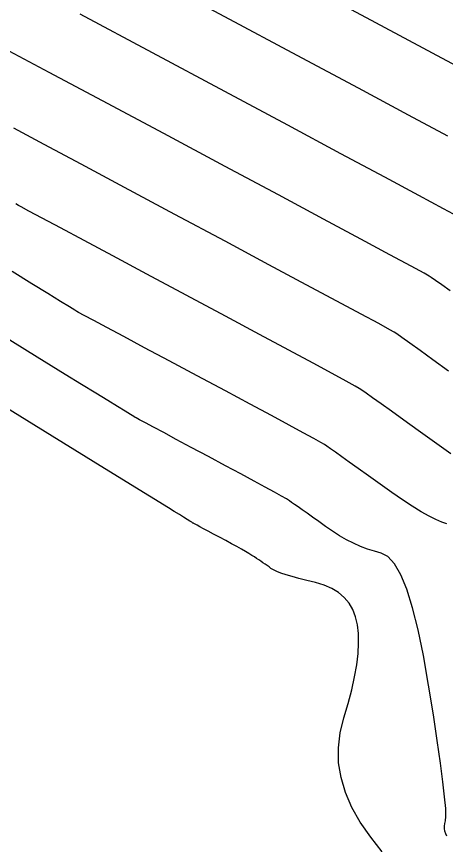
# Model space of a CAD drawing. Header units: metres. Extents: x 729358 to 732680, y 1423022 to 1426117.
# Drawn here: x 731112.95 to 731120.47, y 1425526.85 to 1425541.36 of the extents above; entities that cross this region are included whole.
import ezdxf

# ---------------------------------------------------------------- set-up
doc = ezdxf.new("R2010")
doc.units = ezdxf.units.M
doc.header["$MEASUREMENT"] = 0
doc.layers.add('CONTOUR', color=59, linetype='Continuous')
doc.layers.add('INDEX-CON', color=252, linetype='Continuous')

# ---------------------------------------------------------------- blocks, each defined once
blk = doc.blocks.new('ct 50 rai')
at = {"layer": 'CONTOUR', "flags": 128}
for points in [[(118.463, -246.552), (118.376, -246.525), (118.271, -246.481), (118.15, -246.421), (118.012, -246.343), (117.857, -246.248), (117.686, -246.137), (117.497, -246.008), (117.292, -245.863), (117.09, -245.717), (116.911, -245.589), (116.755, -245.477), (116.621, -245.382), (116.511, -245.303), (116.424, -245.241), (116.359, -245.197), (116.318, -245.168), (116.257, -245.132), (116.134, -245.064), (115.949, -244.962), (115.702, -244.828), (115.393, -244.661), (115.022, -244.461), (114.589, -244.229), (114.093, -243.964), (113.6, -243.7), (113.172, -243.472), (112.81, -243.278), (112.514, -243.119), (112.283, -242.996), (112.118, -242.908), (112.019, -242.854), (111.985, -242.836), (111.952, -242.816), (111.858, -242.758), (111.701, -242.661), (111.481, -242.526), (111.2, -242.353), (110.855, -242.141)], [(118.49, -243.88), (118.218, -243.684), (117.992, -243.522), (117.811, -243.393), (117.675, -243.296), (117.585, -243.232), (117.541, -243.202), (117.462, -243.157), (117.269, -243.051), (116.961, -242.885), (116.538, -242.657), (116.001, -242.369), (115.349, -242.019), (114.583, -241.609), (113.703, -241.138), (112.823, -240.668), (112.061, -240.26), (111.415, -239.915), (110.887, -239.632)], [(118.667, -241.181), (118.403, -241.039), (117.972, -240.807), (117.374, -240.486), (116.609, -240.076), (115.677, -239.577), (114.578, -238.989), (113.312, -238.312), (112.046, -237.635)], [(118.984, -238.73), (118.211, -238.316), (117.217, -237.784), (116.005, -237.135)]]:
    blk.add_lwpolyline(points, dxfattribs=at)
at = {"layer": 'CONTOUR'}
blk.add_lwpolyline([(117.332, -252.297), (117.129, -252.038), (116.946, -251.778), (116.798, -251.518), (116.686, -251.258), (116.61, -250.997), (116.568, -250.736), (116.563, -250.475), (116.593, -250.214), (116.658, -249.953), (116.735, -249.698), (116.798, -249.458), (116.848, -249.232), (116.885, -249.021), (116.908, -248.824), (116.918, -248.642), (116.914, -248.474), (116.897, -248.32), (116.865, -248.18), (116.816, -248.054), (116.75, -247.941), (116.667, -247.843), (116.566, -247.757), (116.449, -247.686), (116.314, -247.628), (116.162, -247.583), (116.01, -247.547), (115.873, -247.512), (115.753, -247.478), (115.647, -247.446), (115.558, -247.416), (115.484, -247.387), (115.427, -247.36), (115.384, -247.335), (115.35, -247.31), (115.315, -247.285), (115.28, -247.26), (115.244, -247.236), (115.207, -247.211), (115.17, -247.186), (115.133, -247.161), (115.095, -247.135), (115.052, -247.108), (114.999, -247.076), (114.937, -247.04), (114.866, -246.999), (114.784, -246.953), (114.694, -246.903), (114.594, -246.849), (114.484, -246.79), (114.377, -246.733), (114.284, -246.683), (114.205, -246.641), (114.141, -246.607), (114.091, -246.58), (114.055, -246.561), (114.033, -246.549), (114.026, -246.545), (114.019, -246.541), (113.998, -246.528), (113.964, -246.507), (113.917, -246.478), (113.855, -246.44), (113.781, -246.394), (113.692, -246.339), (113.59, -246.277), (113.256, -246.07), (112.47, -245.584), (111.233, -244.82), (109.544, -243.776)], dxfattribs=at)
at = {"layer": 'INDEX-CON'}
for points in [[(118.462, -252.024), (118.443, -251.979), (118.429, -251.934), (118.422, -251.889), (118.421, -251.844), (118.426, -251.799), (118.438, -251.754), (118.446, -251.678), (118.441, -251.538), (118.423, -251.335), (118.393, -251.07), (118.35, -250.741), (118.294, -250.349), (118.225, -249.895), (118.143, -249.377), (118.054, -248.86), (117.96, -248.409), (117.862, -248.022), (117.76, -247.701), (117.654, -247.445), (117.544, -247.254), (117.431, -247.128), (117.313, -247.068), (117.193, -247.036), (117.072, -246.996), (116.951, -246.949), (116.83, -246.895), (116.708, -246.832), (116.585, -246.762), (116.462, -246.684), (116.338, -246.599), (116.22, -246.514), (116.113, -246.437), (116.017, -246.369), (115.932, -246.309), (115.859, -246.257), (115.797, -246.214), (115.746, -246.179), (115.706, -246.152), (115.654, -246.12), (115.566, -246.07), (115.443, -246.001), (115.284, -245.913), (115.089, -245.807), (114.858, -245.682), (114.591, -245.539), (114.289, -245.377), (113.989, -245.217), (113.728, -245.077), (113.508, -244.959), (113.327, -244.863), (113.187, -244.788), (113.086, -244.734), (113.026, -244.702), (113.005, -244.691), (112.986, -244.679), (112.928, -244.643), (112.833, -244.584), (112.699, -244.502), (112.527, -244.396), (112.318, -244.267), (112.07, -244.115), (111.785, -243.939), (111.293, -243.635), (110.425, -243.099)], [(118.533, -245.332), (118.246, -245.127), (117.96, -244.921), (117.709, -244.74), (117.492, -244.585), (117.31, -244.454), (117.163, -244.349), (117.05, -244.269), (116.973, -244.215), (116.929, -244.185), (116.859, -244.145), (116.701, -244.057), (116.455, -243.923), (116.12, -243.743), (115.697, -243.515), (115.185, -243.24), (114.586, -242.919), (113.898, -242.551), (113.212, -242.184), (112.617, -241.866), (112.113, -241.596), (111.7, -241.376), (111.379, -241.204), (111.15, -241.081), (111.011, -241.007), (110.964, -240.982), (110.919, -240.954)], [(118.517, -242.477), (118.371, -242.373), (118.261, -242.294), (118.189, -242.243), (118.153, -242.218), (118.065, -242.169), (117.836, -242.045), (117.466, -241.846), (116.956, -241.572), (116.305, -241.223), (115.513, -240.798), (114.581, -240.299), (113.507, -239.725), (112.435, -239.151), (111.505, -238.654), (110.718, -238.233)], [(118.478, -239.768), (117.792, -239.401), (116.913, -238.93), (115.841, -238.356), (114.575, -237.679), (113.116, -236.899)]]:
    blk.add_lwpolyline(points, dxfattribs=at)

msp = doc.modelspace()

# ---------------------------------------------------------------- block references
msp.add_blockref('ct 50 rai', (731002.018, 1425779.034, 78))

doc.saveas('drawing.dxf')
